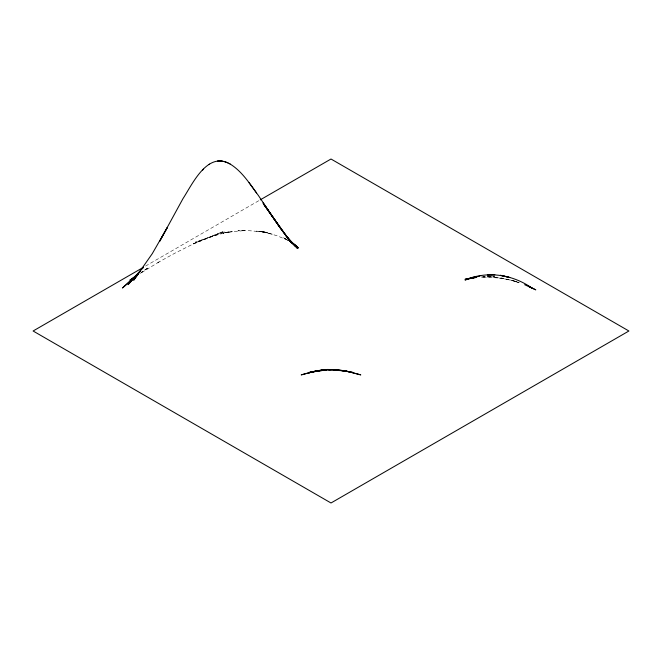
<?xml version="1.0" encoding="UTF-8"?>
<svg xmlns="http://www.w3.org/2000/svg" width="662" height="662" viewBox="0 0 662 662"><rect width="100%" height="100%" fill="white"/><g stroke="black" fill="none" stroke-linecap="round" stroke-linejoin="round"><path stroke-width="0.5" stroke-dasharray="3.31 2.48" d="M140.261 273.389L148.536 267.423L141.767 272.049M141.502 272.678L159.708 261.54L157.846 262.582L174.602 253.347L191.359 244.923L223.011 231.576L193.221 243.757L224.873 231.766L195.083 242.284L211.84 236.392L228.597 231.849L223.011 233.231L232.321 231.601L224.873 232.561L245.354 230.475L237.906 230.798L249.078 230.699L263.973 231.948L256.525 231.096L265.834 232.42L258.387 231.22L267.696 232.908L260.249 231.361L269.558 233.421L262.111 231.543L277.006 235.722L288.177 240.414M145.557 266.074L258.759 200.718M483.426 276.592L485.412 276.368M481.646 277.179L494.845 276.757L480.943 276.865M482.995 277.047L502.293 278.197L517.188 281.813M489.383 276.418L502.293 278.197L516.194 281.573M487.397 276.145L509.74 279.803L520.911 283.212M263.973 231.75L272.347 234.224M516.261 281.673L513.464 280.754L520.911 283.386M283.518 237.716L286.878 239.594M286.936 239.619L284.453 238.229L288.177 240.463"/><path stroke-width="0.99" d="M138.606 273.696L133.641 280.249L152.26 253.678L167.155 227.786L159.708 241.208L182.977 198.641C192.559 183.928 207.645 150.365 230.459 164.267M142.33 268.78L143.571 267.142M143.472 267.034L128.056 284.652L139.028 272.835M202.531 170.192L203.466 169.141M140.344 271.312L122.47 287.995L130.662 280.796M132.152 279.488L134.386 277.527M209.043 164.515L209.515 164.151M135.842 276.087L129.917 280.134L135.71 276.402M143.323 267.365L33.1 331L331 502.988L628.9 331L331 159.012L260.249 199.858M475.978 277.51L465.055 279.265L476.226 276.848L465.055 280.018C487.191 270.568 512.545 274.391 532.082 288.135L528.359 286.207L535.806 289.848L524.635 284.685M472.502 277.899L479.95 276.013M476.226 277.353L472.502 277.833L476.474 277.378M326.035 370.033L316.105 370.977L308.658 372.524L326.349 369.901M328.021 369.843L338.447 369.777L353.343 372.524L338.447 370.099L333.483 370.033M476.226 277.171L472.502 277.469L476.566 277.345M329.138 369.702L331 369.562C320.789 369.189 310.941 372.193 301.21 374.891L316.105 370.977L324.728 370.306M333.549 370.174L345.895 370.96L360.79 374.891L345.895 370.977L341.832 370.761M223.938 161.42L228.133 162.976M290.966 242.333L297.486 247.257L290.039 241.009L298.413 248.01L289.112 240.157L291.901 242.408L290.246 241.481M290.229 241.473L291.901 242.408M229.995 163.953C241.357 170.879 248.871 182.414 256.525 192.923M289.112 240.157L296.559 246.504L288.938 239.983M288.773 239.843L295.624 245.776M290.966 241.878L297.486 248.457L286.315 236.21L263.046 202.953L280.729 228.663L290.039 240.778L280.729 228.663L263.973 204.599L288.177 238.452L295.624 246.496L285.388 235.126M278.868 226.032L258.387 195.497L249.078 182.695M316.105 371.192L308.658 372.847L323.553 369.777L338.447 369.777L327.276 369.47L334.724 369.553L323.553 369.777L316.105 371.192M491.121 274.722L487.397 274.887L494.845 274.68L491.121 274.73M222.084 161.056L217.889 160.982L222.084 161.056M506.016 276.608L500.431 275.284L509.74 277.527L506.016 276.608"/></g></svg>
